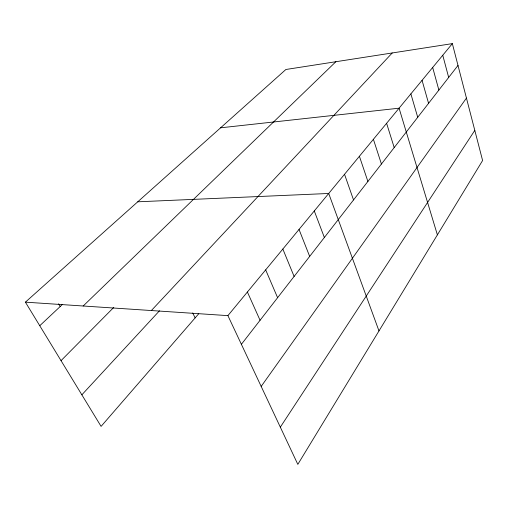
<?xml version="1.0" encoding="UTF-8"?>
<svg xmlns="http://www.w3.org/2000/svg" width="508" height="508" viewBox="0 0 508 508"><rect width="100%" height="100%" fill="white"/><g stroke="black" fill="none" stroke-linecap="round" stroke-linejoin="round"><path stroke-width="0.76" d="M280.327 427.158L474.802 130.385M261.175 386.417L466.446 98.082M241.389 344.316L458 65.443M227.908 315.633L452.349 43.625L482.6 160.522L297.821 464.375L227.908 315.633L25.4 302.158L101.086 426.39L198.755 313.715M81.852 394.824L159.493 310.775M151.365 310.54L392.233 52.965M61.03 360.642L113.754 307.416M83.179 306.007L335.877 61.722M39.757 325.723L62.49 304.381M25.4 302.158L285.89 69.488L452.349 43.625M220.586 127.819L399.078 108.191L437.388 234.874M137.744 201.809L328.708 193.472L378.981 330.918M58.598 303.784L60.204 306.527M192.697 312.985L195.129 317.894M247.396 292.024L260.064 320.275M265.671 269.875L277.603 297.694M282.848 249.053L294.107 276.447M299.028 229.445L309.67 256.413M314.287 210.953L324.364 237.49M344.532 174.295L353.53 199.942M359.404 156.274L367.894 181.451M373.399 139.306L381.425 164.027M386.601 123.304L394.202 147.574M410.877 93.885L417.722 117.297M422.059 80.334L428.574 103.327M432.676 67.469L438.874 90.062M442.76 55.251L448.672 77.451"/></g></svg>
